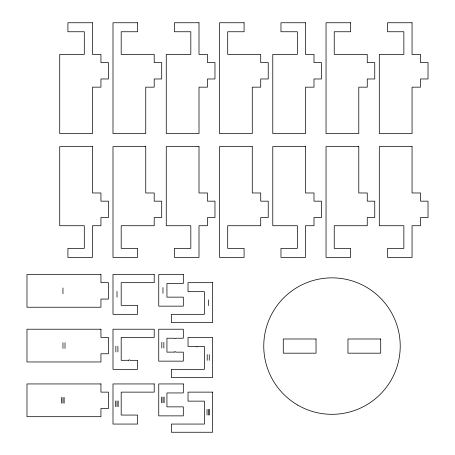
<?xml version="1.0" encoding="UTF-8"?>
<svg xmlns="http://www.w3.org/2000/svg" width="455" height="455" viewBox="0 0 455 455"><rect width="100%" height="100%" fill="white"/><g stroke="black" fill="none" stroke-linecap="round" stroke-linejoin="round"><path stroke-width="0.68" d="M209.545 409.307L209.545 415.074M209.26 354.582L209.26 360.343M208.367 299.851L208.367 305.612M208.367 409.307L208.367 415.074M207.213 354.582L207.213 360.343M207.019 409.307L207.019 415.074M164.141 397.027L164.141 402.789M163.863 342.296L163.863 348.064M162.97 287.571L162.97 293.333M162.97 397.027L162.97 402.789M161.815 342.296L161.815 348.064M161.622 397.027L161.622 402.789M118.186 400.918L118.186 406.679M117.908 346.187L117.908 351.948M117.009 291.456L117.009 297.223M117.009 400.918L117.009 406.679M115.854 346.187L115.854 351.948M115.667 400.918L115.667 406.679M65.014 342.706L65.014 348.473M64.138 397.437L64.138 403.198M62.961 287.981L62.961 293.742M62.961 342.706L62.961 348.473M62.961 397.437L62.961 403.198M61.618 397.437L61.618 403.198M128.555 360.292L121.184 360.326L121.184 337.4L154.205 337.4L154.205 329.215L112.994 329.215L112.994 369.335L137.558 369.335L137.558 360.326L130.187 360.326L129.817 359.985A1.507 1.507 0 0 0 128.993 359.968L128.555 360.292M174.31 352.102L166.939 352.142L166.939 338.219L174.305 338.219L174.68 338.56A1.507 1.507 0 0 0 175.499 338.577L175.943 338.219L183.314 338.219L183.314 329.215L158.749 329.215L158.749 361.145L183.314 361.145L183.314 352.142L175.943 352.142L175.573 351.795A1.507 1.507 0 0 0 174.748 351.778L174.31 352.102M197.038 346.409L196.594 346.773A1.507 1.507 0 0 1 195.769 346.75L195.4 346.409L188.029 346.409L188.029 337.4L212.593 337.4L212.593 377.519L171.381 377.519L171.381 369.335L204.403 369.335L204.403 346.409L197.038 346.409M92.484 22.75L67.92 22.75L67.92 31.759L84.294 31.759L84.294 54.412L59.73 54.412L59.73 133.56L92.484 133.56L92.484 87.161L100.947 87.161L100.947 78.971L108.449 78.971L108.449 62.597L100.947 62.597L100.947 54.412L92.484 54.412L92.484 22.75M137.558 22.75L112.994 22.75L112.994 133.56L145.748 133.56L145.748 87.161L154.205 87.161L154.205 78.971L161.713 78.971L161.713 62.597L154.205 62.597L154.205 54.412L121.184 54.412L121.184 31.759L137.558 31.759L137.558 22.75M199.006 22.75L174.441 22.75L174.441 31.759L190.821 31.759L190.821 54.412L166.257 54.412L166.257 133.56L199.006 133.56L199.006 87.161L207.469 87.161L207.469 78.971L214.97 78.971L214.97 62.597L207.469 62.597L207.469 54.412L199.006 54.412L199.006 22.75M244.079 22.75L219.515 22.75L219.515 133.56L252.269 133.56L252.269 87.161L260.726 87.161L260.726 78.971L268.234 78.971L268.234 62.597L260.726 62.597L260.726 54.412L227.705 54.412L227.705 31.759L244.079 31.759L244.079 22.75M305.527 22.75L280.968 22.75L280.968 31.759L297.342 31.759L297.342 54.412L272.778 54.412L272.778 133.56L305.527 133.56L305.527 87.161L313.99 87.161L313.99 78.971L321.497 78.971L321.497 62.597L313.99 62.597L313.99 54.412L305.527 54.412L305.527 22.75M350.6 22.75L326.042 22.75L326.042 133.56L358.79 133.56L358.79 87.161L367.253 87.161L367.253 78.971L374.755 78.971L374.755 62.597L367.253 62.597L367.253 54.412L334.226 54.412L334.226 31.759L350.6 31.759L350.6 22.75M412.054 22.75L387.489 22.75L387.489 31.759L403.864 31.759L403.864 54.412L379.299 54.412L379.299 133.56L412.054 133.56L412.054 87.161L420.511 87.161L420.511 78.971L428.018 78.971L428.018 62.597L420.511 62.597L420.511 54.412L412.054 54.412L412.054 22.75M92.484 146.578L59.73 146.578L59.73 225.725L84.294 225.725L84.294 248.379L67.92 248.379L67.92 257.388L92.484 257.388L92.484 225.725L100.947 225.725L100.947 217.541L108.449 217.541L108.449 201.167L100.947 201.167L100.947 192.977L92.484 192.977L92.484 146.578M145.748 146.578L112.994 146.578L112.994 257.388L137.558 257.388L137.558 248.379L121.184 248.379L121.184 225.725L154.205 225.725L154.205 217.541L161.713 217.541L161.713 201.167L154.205 201.167L154.205 192.977L145.748 192.977L145.748 146.578M199.006 146.578L166.257 146.578L166.257 225.725L190.821 225.725L190.821 248.379L174.441 248.379L174.441 257.388L199.006 257.388L199.006 225.725L207.469 225.725L207.469 217.541L214.97 217.541L214.97 201.167L207.469 201.167L207.469 192.977L199.006 192.977L199.006 146.578M252.269 146.578L219.515 146.578L219.515 257.388L244.079 257.388L244.079 248.379L227.705 248.379L227.705 225.725L260.726 225.725L260.726 217.541L268.234 217.541L268.234 201.167L260.726 201.167L260.726 192.977L252.269 192.977L252.269 146.578M305.527 146.578L272.778 146.578L272.778 225.725L297.342 225.725L297.342 248.379L280.968 248.379L280.968 257.388L305.527 257.388L305.527 225.725L313.99 225.725L313.99 217.541L321.497 217.541L321.497 201.167L313.99 201.167L313.99 192.977L305.527 192.977L305.527 146.578M358.79 146.578L326.042 146.578L326.042 257.388L350.6 257.388L350.6 248.379L334.226 248.379L334.226 225.725L367.253 225.725L367.253 217.541L374.755 217.541L374.755 201.167L367.253 201.167L367.253 192.977L358.79 192.977L358.79 146.578M412.054 146.578L379.299 146.578L379.299 225.725L403.864 225.725L403.864 248.379L387.489 248.379L387.489 257.388L412.054 257.388L412.054 225.725L420.511 225.725L420.511 217.541L428.018 217.541L428.018 201.167L420.511 201.167L420.511 192.977L412.054 192.977L412.054 146.578M100.947 274.484L26.981 274.484L26.981 307.233L100.947 307.233L100.947 299.049L108.449 299.049L108.449 282.674L100.947 282.674L100.947 274.484M154.205 274.484L112.994 274.484L112.994 314.331L137.558 314.331L137.558 305.328L121.184 305.328L121.184 282.674L154.205 282.674L154.205 274.484M183.314 274.484L158.749 274.484L158.749 306.147L183.314 306.147L183.314 297.138L166.939 297.138L166.939 283.493L183.314 283.493L183.314 274.484M212.593 282.674L188.029 282.674L188.029 291.678L204.403 291.678L204.403 314.331L171.381 314.331L171.381 322.521L212.593 322.521L212.593 282.674M100.947 329.215L26.981 329.215L26.981 361.964L100.947 361.964L100.947 353.774L108.449 353.774L108.449 337.4L100.947 337.4L100.947 329.215M316.026 338.992L283.272 338.992L283.272 353.182L316.026 353.182L316.026 338.992M380.71 338.992L347.956 338.992L347.956 353.182L380.71 353.182L380.71 338.992M100.947 383.94L26.981 383.94L26.981 416.695L100.947 416.695L100.947 408.505L108.449 408.505L108.449 392.13L100.947 392.13L100.947 383.94M154.205 383.94L112.994 383.94L112.994 424.06L137.558 424.06L137.558 415.057L121.184 415.057L121.184 392.13L154.205 392.13L154.205 383.94M183.314 383.94L158.749 383.94L158.749 415.876L183.314 415.876L183.314 406.867L166.939 406.867L166.939 392.949L183.314 392.949L183.314 383.94M212.593 392.13L188.029 392.13L188.029 401.134L204.403 401.134L204.403 424.06L171.381 424.06L171.381 432.25L212.593 432.25L212.593 392.13M297.871 405.177A68.233 68.233 0 0 0 400.224 346.084A68.233 68.233 0 0 0 297.871 286.997A68.233 68.233 0 0 0 297.871 405.177"/></g></svg>
